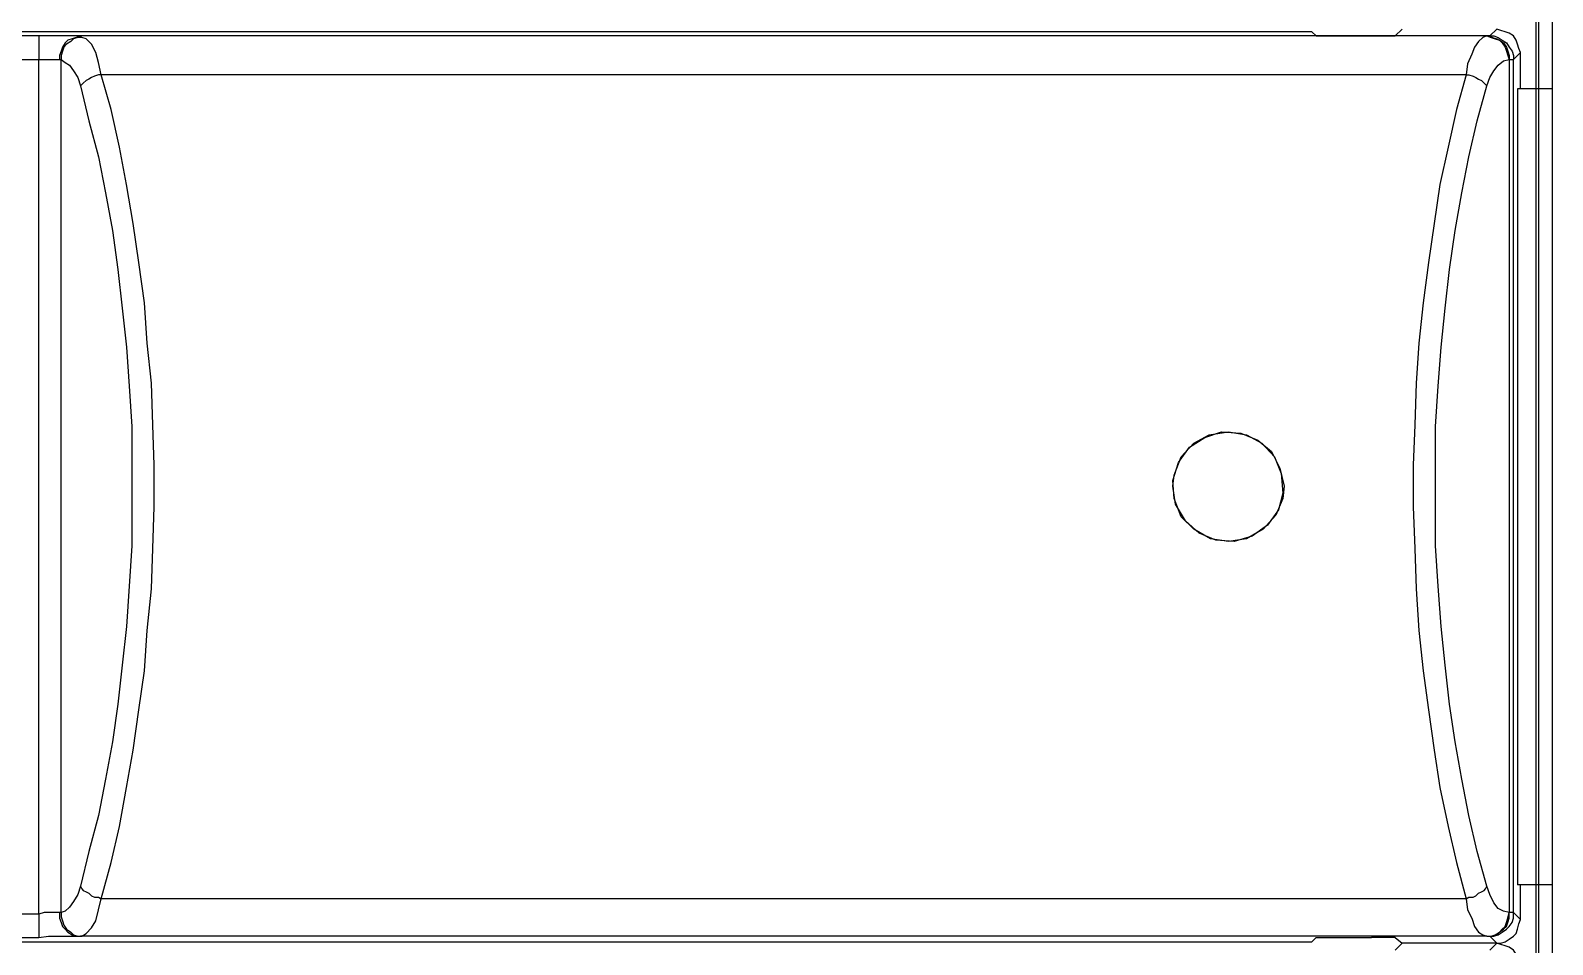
# Model space of a CAD drawing. Header units: centimetres. Extents: x -9.3 to 8.8, y -8.1 to 9.2.
# Drawn here: x -0.557 to 1.376, y 0.783 to 1.945 of the extents above; entities that cross this region are included whole.
import ezdxf

# ---------------------------------------------------------------- set-up
doc = ezdxf.new("R2010")
doc.units = ezdxf.units.CM
doc.header["$MEASUREMENT"] = 0
doc.layers.add('Camada 1', color=7, linetype='Continuous')

msp = doc.modelspace()

# ---------------------------------------------------------------- linework, layer by layer
at = {"layer": 'Camada 1', "color": 250, "lineweight": 25}
for points in [[(1.3582, 6.67103), (1.3582, 6.67103), (1.3582, -0.43744), (1.3582, -0.43744)], [(1.37585, -0.45508), (1.37585, -0.45508), (1.37585, 6.68867), (1.37585, 6.68867)], [(1.35467, 6.6675), (1.35467, 6.6675), (1.35467, -0.43392), (1.35467, -0.43392)], [(1.07015, 1.94275), (1.07015, 1.94275), (-2.18316, 1.94275), (-2.18316, 1.94275)], [(-0.5468, 1.93746), (-0.5468, 1.93746), (-0.56797, 1.93746), (-0.56797, 1.93746)], [(-0.49382, 1.93746), (-0.49382, 1.93746), (-0.5468, 1.93746), (-0.5468, 1.93746)], [(-0.5468, 1.93746), (-0.5468, 1.93746), (-0.5468, 1.90747), (-0.5468, 1.90747)], [(1.29257, 1.93746), (1.29257, 1.93746), (-0.49382, 1.93746), (-0.49382, 1.93746)], [(-0.49209, 1.93569), (-0.49209, 1.93569), (-0.49382, 1.93746), (-0.49382, 1.93746)], [(1.07015, 1.94275), (1.07015, 1.94275), (1.07545, 1.93746), (1.07545, 1.93746)], [(1.07545, 1.93746), (1.07545, 1.93746), (1.14607, 1.93746), (1.14607, 1.93746)], [(1.14607, 1.93746), (1.14607, 1.93746), (1.17606, 1.93746), (1.17606, 1.93746)], [(1.18488, 1.94628), (1.18488, 1.94628), (1.17606, 1.93746), (1.17606, 1.93746)], [(1.29434, 1.93746), (1.29434, 1.93746), (1.29257, 1.93746), (1.29257, 1.93746)], [(1.2961, 1.93746), (1.2961, 1.93746), (1.29434, 1.93746), (1.29434, 1.93746)], [(1.30493, 1.94628), (1.30493, 1.94628), (1.2961, 1.93746), (1.2961, 1.93746)], [(1.32612, 1.90747), (1.32612, 1.90747), (1.33493, 1.91629), (1.33493, 1.91629)], [(1.33493, 1.87039), (1.33493, 1.87039), (1.33493, 1.91629), (1.33493, 1.91629)], [(-0.56797, 1.90747), (-0.56797, 1.90747), (-0.5468, 1.90747), (-0.5468, 1.90747)], [(-0.5468, 1.90747), (-0.5468, 1.90747), (-0.52031, 1.90747), (-0.52031, 1.90747)], [(-0.5468, 0.82183), (-0.5468, 0.82183), (-0.5468, 1.90747), (-0.5468, 1.90747)], [(-0.52031, 1.90747), (-0.52031, 1.90747), (-0.51855, 1.90747), (-0.51855, 1.90747)], [(-0.51855, 0.8236), (-0.51855, 0.8236), (-0.51855, 1.90747), (-0.51855, 1.90747)], [(1.32081, 1.90747), (1.32081, 1.90747), (1.32081, 1.90747), (1.32081, 1.90747)], [(1.32081, 1.90747), (1.32081, 1.90747), (1.32081, 0.8236), (1.32081, 0.8236)], [(1.32081, 1.90747), (1.32081, 1.90747), (1.32612, 1.90747), (1.32612, 1.90747)], [(1.32612, 0.8236), (1.32612, 0.8236), (1.32612, 1.90747), (1.32612, 1.90747)], [(1.26609, 1.88803), (1.26609, 1.88803), (-0.46736, 1.88803), (-0.46736, 1.88803)], [(1.33141, 1.87039), (1.33141, 1.87039), (1.33141, 0.85891), (1.33141, 0.85891)], [(1.37584, 1.87039), (1.37584, 1.87039), (1.33141, 1.87039), (1.33141, 1.87039)], [(1.37584, 0.85891), (1.37584, 0.85891), (1.33141, 0.85891), (1.33141, 0.85891)], [(1.33493, 0.81478), (1.33493, 0.81478), (1.33493, 0.85891), (1.33493, 0.85891)], [(1.26609, 0.84127), (1.26609, 0.84127), (-0.46736, 0.84127), (-0.46736, 0.84127)], [(-0.5468, 0.82183), (-0.5468, 0.82183), (-0.56797, 0.82183), (-0.56797, 0.82183)], [(-0.5468, 0.82183), (-0.5468, 0.82183), (-0.5468, 0.79185), (-0.5468, 0.79185)], [(-0.51855, 0.8236), (-0.51855, 0.8236), (-0.52031, 0.8236), (-0.52031, 0.8236)], [(1.32081, 0.8236), (1.32081, 0.8236), (1.32081, 0.8236), (1.32081, 0.8236)], [(1.32612, 0.8236), (1.32612, 0.8236), (1.32081, 0.8236), (1.32081, 0.8236)], [(1.33493, 0.81478), (1.33493, 0.81478), (1.32612, 0.8236), (1.32612, 0.8236)], [(-0.49382, 0.79361), (-0.49382, 0.79361), (-0.49209, 0.79361), (-0.49209, 0.79361)], [(1.29257, 0.79361), (1.29257, 0.79361), (-0.49382, 0.79361), (-0.49382, 0.79361)], [(1.29257, 0.79361), (1.29257, 0.79361), (1.29434, 0.79361), (1.29434, 0.79361)], [(1.29434, 0.79361), (1.29434, 0.79361), (1.2961, 0.79361), (1.2961, 0.79361)], [(1.2961, 0.79361), (1.2961, 0.79361), (1.30493, 0.78479), (1.30493, 0.78479)], [(-2.18316, 0.78652), (-2.18316, 0.78652), (1.07015, 0.78652), (1.07015, 0.78652)], [(-0.56797, 0.79185), (-0.56797, 0.79185), (-0.5468, 0.79185), (-0.5468, 0.79185)], [(1.07015, 0.78652), (1.07015, 0.78652), (1.07545, 0.79185), (1.07545, 0.79185)], [(1.07545, 0.79185), (1.07545, 0.79185), (1.14607, 0.79185), (1.14607, 0.79185)], [(1.17606, 0.79185), (1.17606, 0.79185), (1.14607, 0.79185), (1.14607, 0.79185)], [(1.17606, 0.79185), (1.17606, 0.79185), (1.18488, 0.78479), (1.18488, 0.78479)], [(1.18488, 0.78479), (1.18488, 0.78479), (1.17606, 0.77597), (1.17606, 0.77597)], [(1.30493, 0.78479), (1.30493, 0.78479), (1.18488, 0.78479), (1.18488, 0.78479)], [(1.30493, 0.78479), (1.30493, 0.78479), (1.18488, 0.78479), (1.18488, 0.78479)], [(1.30493, 0.78479), (1.30493, 0.78479), (1.2961, 0.77597), (1.2961, 0.77597)]]:
    msp.add_open_spline(points, degree=3, dxfattribs=at)
for points, knots in [([(-0.49382, 1.93746), (-0.49382, 1.93746), (-0.49914, 1.93569), (-0.49914, 1.93569), (-0.49914, 1.93569), (-0.50443, 1.93393), (-0.50443, 1.93393), (-0.50443, 1.93393), (-0.50973, 1.93216), (-0.50973, 1.93216), (-0.50973, 1.93216), (-0.51325, 1.92864), (-0.51325, 1.92864), (-0.51325, 1.92864), (-0.51678, 1.92335), (-0.51678, 1.92335), (-0.51678, 1.92335), (-0.51855, 1.91805), (-0.51855, 1.91805), (-0.51855, 1.91805), (-0.52031, 1.91276), (-0.52031, 1.91276), (-0.52031, 1.91276), (-0.52031, 1.90747), (-0.52031, 1.90747)], [0, 0, 0, 0, 0.125, 0.125, 0.125, 0.25, 0.25, 0.25, 0.375, 0.375, 0.375, 0.5, 0.5, 0.5, 0.625, 0.625, 0.625, 0.75, 0.75, 0.75, 0.875, 0.875, 0.875, 1, 1, 1, 1]), ([(-0.49209, 1.93569), (-0.49209, 1.93569), (-0.49738, 1.93569), (-0.49738, 1.93569), (-0.49738, 1.93569), (-0.50267, 1.93393), (-0.50267, 1.93393), (-0.50267, 1.93393), (-0.5062, 1.9304), (-0.5062, 1.9304), (-0.5062, 1.9304), (-0.51149, 1.92687), (-0.51149, 1.92687), (-0.51149, 1.92687), (-0.51502, 1.92335), (-0.51502, 1.92335), (-0.51502, 1.92335), (-0.51678, 1.91805), (-0.51678, 1.91805), (-0.51678, 1.91805), (-0.51855, 1.91276), (-0.51855, 1.91276), (-0.51855, 1.91276), (-0.51855, 1.90747), (-0.51855, 1.90747)], [0, 0, 0, 0, 0.125, 0.125, 0.125, 0.25, 0.25, 0.25, 0.375, 0.375, 0.375, 0.5, 0.5, 0.5, 0.625, 0.625, 0.625, 0.75, 0.75, 0.75, 0.875, 0.875, 0.875, 1, 1, 1, 1]), ([(-0.46736, 1.88803), (-0.46736, 1.88803), (-0.47089, 1.90394), (-0.47089, 1.90394), (-0.47089, 1.90394), (-0.47441, 1.91629), (-0.47441, 1.91629), (-0.47441, 1.91629), (-0.47971, 1.92687), (-0.47971, 1.92687), (-0.47971, 1.92687), (-0.48676, 1.93393), (-0.48676, 1.93393), (-0.48676, 1.93393), (-0.49209, 1.93569), (-0.49209, 1.93569)], [0, 0, 0, 0, 0.2, 0.2, 0.2, 0.4, 0.4, 0.4, 0.6, 0.6, 0.6, 0.8, 0.8, 0.8, 1, 1, 1, 1]), ([(1.29257, 1.93746), (1.29257, 1.93746), (1.28727, 1.93569), (1.28727, 1.93569), (1.28727, 1.93569), (1.28198, 1.9304), (1.28198, 1.9304), (1.28198, 1.9304), (1.27669, 1.92335), (1.27669, 1.92335), (1.27669, 1.92335), (1.27316, 1.91453), (1.27316, 1.91453), (1.27316, 1.91453), (1.26785, 1.90214), (1.26785, 1.90214), (1.26785, 1.90214), (1.26609, 1.88803), (1.26609, 1.88803)], [0, 0, 0, 0, 0.1666667, 0.1666667, 0.1666667, 0.3333333, 0.3333333, 0.3333333, 0.5, 0.5, 0.5, 0.6666667, 0.6666667, 0.6666667, 0.8333333, 0.8333333, 0.8333333, 1, 1, 1, 1]), ([(1.29257, 1.93746), (1.29257, 1.93746), (1.29786, 1.93569), (1.29786, 1.93569), (1.29786, 1.93569), (1.30316, 1.93393), (1.30316, 1.93393), (1.30316, 1.93393), (1.30845, 1.93216), (1.30845, 1.93216), (1.30845, 1.93216), (1.31199, 1.92864), (1.31199, 1.92864), (1.31199, 1.92864), (1.31552, 1.92335), (1.31552, 1.92335), (1.31552, 1.92335), (1.31728, 1.91805), (1.31728, 1.91805), (1.31728, 1.91805), (1.31905, 1.91276), (1.31905, 1.91276), (1.31905, 1.91276), (1.32081, 1.90747), (1.32081, 1.90747)], [0, 0, 0, 0, 0.125, 0.125, 0.125, 0.25, 0.25, 0.25, 0.375, 0.375, 0.375, 0.5, 0.5, 0.5, 0.625, 0.625, 0.625, 0.75, 0.75, 0.75, 0.875, 0.875, 0.875, 1, 1, 1, 1]), ([(1.29434, 1.93746), (1.29434, 1.93746), (1.29963, 1.93569), (1.29963, 1.93569), (1.29963, 1.93569), (1.30493, 1.93393), (1.30493, 1.93393), (1.30493, 1.93393), (1.30845, 1.93216), (1.30845, 1.93216), (1.30845, 1.93216), (1.31375, 1.92864), (1.31375, 1.92864), (1.31375, 1.92864), (1.31728, 1.92335), (1.31728, 1.92335), (1.31728, 1.92335), (1.31905, 1.91805), (1.31905, 1.91805), (1.31905, 1.91805), (1.32081, 1.91276), (1.32081, 1.91276), (1.32081, 1.91276), (1.32081, 1.90747), (1.32081, 1.90747)], [0, 0, 0, 0, 0.125, 0.125, 0.125, 0.25, 0.25, 0.25, 0.375, 0.375, 0.375, 0.5, 0.5, 0.5, 0.625, 0.625, 0.625, 0.75, 0.75, 0.75, 0.875, 0.875, 0.875, 1, 1, 1, 1]), ([(1.2961, 1.93746), (1.2961, 1.93746), (1.30139, 1.93746), (1.30139, 1.93746), (1.30139, 1.93746), (1.3067, 1.93569), (1.3067, 1.93569), (1.3067, 1.93569), (1.31199, 1.93216), (1.31199, 1.93216), (1.31199, 1.93216), (1.31728, 1.92864), (1.31728, 1.92864), (1.31728, 1.92864), (1.32081, 1.92335), (1.32081, 1.92335), (1.32081, 1.92335), (1.32434, 1.91805), (1.32434, 1.91805), (1.32434, 1.91805), (1.32612, 1.91276), (1.32612, 1.91276), (1.32612, 1.91276), (1.32612, 1.90747), (1.32612, 1.90747)], [0, 0, 0, 0, 0.125, 0.125, 0.125, 0.25, 0.25, 0.25, 0.375, 0.375, 0.375, 0.5, 0.5, 0.5, 0.625, 0.625, 0.625, 0.75, 0.75, 0.75, 0.875, 0.875, 0.875, 1, 1, 1, 1]), ([(1.33493, 1.91629), (1.33493, 1.91629), (1.33317, 1.92158), (1.33317, 1.92158), (1.33317, 1.92158), (1.33141, 1.92687), (1.33141, 1.92687), (1.33141, 1.92687), (1.32964, 1.93216), (1.32964, 1.93216), (1.32964, 1.93216), (1.32612, 1.93746), (1.32612, 1.93746), (1.32612, 1.93746), (1.32081, 1.94098), (1.32081, 1.94098), (1.32081, 1.94098), (1.31552, 1.94275), (1.31552, 1.94275), (1.31552, 1.94275), (1.31023, 1.94451), (1.31023, 1.94451), (1.31023, 1.94451), (1.30493, 1.94628), (1.30493, 1.94628)], [0, 0, 0, 0, 0.125, 0.125, 0.125, 0.25, 0.25, 0.25, 0.375, 0.375, 0.375, 0.5, 0.5, 0.5, 0.625, 0.625, 0.625, 0.75, 0.75, 0.75, 0.875, 0.875, 0.875, 1, 1, 1, 1]), ([(-0.51855, 1.90747), (-0.51855, 1.90747), (-0.51325, 1.90394), (-0.51325, 1.90394), (-0.51325, 1.90394), (-0.50796, 1.90041), (-0.50796, 1.90041), (-0.50796, 1.90041), (-0.50267, 1.89332), (-0.50267, 1.89332), (-0.50267, 1.89332), (-0.49738, 1.8845), (-0.49738, 1.8845), (-0.49738, 1.8845), (-0.49382, 1.87392), (-0.49382, 1.87392)], [0, 0, 0, 0, 0.2, 0.2, 0.2, 0.4, 0.4, 0.4, 0.6, 0.6, 0.6, 0.8, 0.8, 0.8, 1, 1, 1, 1]), ([(1.29257, 1.87392), (1.29257, 1.87392), (1.2961, 1.8845), (1.2961, 1.8845), (1.2961, 1.8845), (1.30139, 1.89332), (1.30139, 1.89332), (1.30139, 1.89332), (1.3067, 1.90041), (1.3067, 1.90041), (1.3067, 1.90041), (1.31375, 1.90571), (1.31375, 1.90571), (1.31375, 1.90571), (1.32081, 1.90747), (1.32081, 1.90747)], [0, 0, 0, 0, 0.2, 0.2, 0.2, 0.4, 0.4, 0.4, 0.6, 0.6, 0.6, 0.8, 0.8, 0.8, 1, 1, 1, 1]), ([(-0.46736, 1.88803), (-0.46736, 1.88803), (-0.47089, 1.88803), (-0.47089, 1.88803), (-0.47089, 1.88803), (-0.47618, 1.88627), (-0.47618, 1.88627), (-0.47618, 1.88627), (-0.47971, 1.8845), (-0.47971, 1.8845), (-0.47971, 1.8845), (-0.48323, 1.88274), (-0.48323, 1.88274), (-0.48323, 1.88274), (-0.48676, 1.88098), (-0.48676, 1.88098), (-0.48676, 1.88098), (-0.49029, 1.87745), (-0.49029, 1.87745), (-0.49029, 1.87745), (-0.49209, 1.87568), (-0.49209, 1.87568), (-0.49209, 1.87568), (-0.49382, 1.87392), (-0.49382, 1.87392)], [0, 0, 0, 0, 0.125, 0.125, 0.125, 0.25, 0.25, 0.25, 0.375, 0.375, 0.375, 0.5, 0.5, 0.5, 0.625, 0.625, 0.625, 0.75, 0.75, 0.75, 0.875, 0.875, 0.875, 1, 1, 1, 1]), ([(-0.46736, 0.84127), (-0.46736, 0.84127), (-0.45501, 0.88717), (-0.45501, 0.88717), (-0.45501, 0.88717), (-0.44439, 0.93306), (-0.44439, 0.93306), (-0.44439, 0.93306), (-0.43557, 0.98249), (-0.43557, 0.98249), (-0.43557, 0.98249), (-0.42675, 1.03015), (-0.42675, 1.03015), (-0.42675, 1.03015), (-0.4197, 1.08134), (-0.4197, 1.08134), (-0.4197, 1.08134), (-0.41264, 1.13076), (-0.41264, 1.13076), (-0.41264, 1.13076), (-0.40911, 1.18195), (-0.40911, 1.18195), (-0.40911, 1.18195), (-0.40379, 1.2349), (-0.40379, 1.2349), (-0.40379, 1.2349), (-0.40206, 1.28612), (-0.40206, 1.28612), (-0.40206, 1.28612), (-0.40029, 1.33904), (-0.40029, 1.33904), (-0.40029, 1.33904), (-0.40029, 1.39199), (-0.40029, 1.39199), (-0.40029, 1.39199), (-0.40206, 1.44321), (-0.40206, 1.44321), (-0.40206, 1.44321), (-0.40379, 1.49617), (-0.40379, 1.49617), (-0.40379, 1.49617), (-0.40911, 1.54735), (-0.40911, 1.54735), (-0.40911, 1.54735), (-0.41264, 1.59854), (-0.41264, 1.59854), (-0.41264, 1.59854), (-0.4197, 1.64973), (-0.4197, 1.64973), (-0.4197, 1.64973), (-0.42675, 1.69915), (-0.42675, 1.69915), (-0.42675, 1.69915), (-0.43557, 1.74858), (-0.43557, 1.74858), (-0.43557, 1.74858), (-0.44439, 1.79624), (-0.44439, 1.79624), (-0.44439, 1.79624), (-0.45501, 1.8439), (-0.45501, 1.8439), (-0.45501, 1.8439), (-0.46736, 1.88803), (-0.46736, 1.88803)], [0, 0, 0, 0, 0.047619, 0.047619, 0.047619, 0.0952381, 0.0952381, 0.0952381, 0.1428571, 0.1428571, 0.1428571, 0.1904762, 0.1904762, 0.1904762, 0.2380952, 0.2380952, 0.2380952, 0.2857143, 0.2857143, 0.2857143, 0.3333333, 0.3333333, 0.3333333, 0.3809524, 0.3809524, 0.3809524, 0.4285714, 0.4285714, 0.4285714, 0.4761905, 0.4761905, 0.4761905, 0.5238095, 0.5238095, 0.5238095, 0.5714286, 0.5714286, 0.5714286, 0.6190476, 0.6190476, 0.6190476, 0.6666667, 0.6666667, 0.6666667, 0.7142857, 0.7142857, 0.7142857, 0.7619048, 0.7619048, 0.7619048, 0.8095238, 0.8095238, 0.8095238, 0.8571429, 0.8571429, 0.8571429, 0.9047619, 0.9047619, 0.9047619, 0.952381, 0.952381, 0.952381, 1, 1, 1, 1]), ([(1.26609, 1.88803), (1.26609, 1.88803), (1.25373, 1.8439), (1.25373, 1.8439), (1.25373, 1.8439), (1.24315, 1.79624), (1.24315, 1.79624), (1.24315, 1.79624), (1.23254, 1.74858), (1.23254, 1.74858), (1.23254, 1.74858), (1.22548, 1.69915), (1.22548, 1.69915), (1.22548, 1.69915), (1.21843, 1.64973), (1.21843, 1.64973), (1.21843, 1.64973), (1.21137, 1.59854), (1.21137, 1.59854), (1.21137, 1.59854), (1.20608, 1.54735), (1.20608, 1.54735), (1.20608, 1.54735), (1.20255, 1.49617), (1.20255, 1.49617), (1.20255, 1.49617), (1.20079, 1.44321), (1.20079, 1.44321), (1.20079, 1.44321), (1.19902, 1.39199), (1.19902, 1.39199), (1.19902, 1.39199), (1.19902, 1.33904), (1.19902, 1.33904), (1.19902, 1.33904), (1.20079, 1.28612), (1.20079, 1.28612), (1.20079, 1.28612), (1.20255, 1.2349), (1.20255, 1.2349), (1.20255, 1.2349), (1.20608, 1.18195), (1.20608, 1.18195), (1.20608, 1.18195), (1.21137, 1.13076), (1.21137, 1.13076), (1.21137, 1.13076), (1.21843, 1.08134), (1.21843, 1.08134), (1.21843, 1.08134), (1.22548, 1.03015), (1.22548, 1.03015), (1.22548, 1.03015), (1.23254, 0.98249), (1.23254, 0.98249), (1.23254, 0.98249), (1.24315, 0.93306), (1.24315, 0.93306), (1.24315, 0.93306), (1.25373, 0.88717), (1.25373, 0.88717), (1.25373, 0.88717), (1.26609, 0.84127), (1.26609, 0.84127)], [0, 0, 0, 0, 0.047619, 0.047619, 0.047619, 0.0952381, 0.0952381, 0.0952381, 0.1428571, 0.1428571, 0.1428571, 0.1904762, 0.1904762, 0.1904762, 0.2380952, 0.2380952, 0.2380952, 0.2857143, 0.2857143, 0.2857143, 0.3333333, 0.3333333, 0.3333333, 0.3809524, 0.3809524, 0.3809524, 0.4285714, 0.4285714, 0.4285714, 0.4761905, 0.4761905, 0.4761905, 0.5238095, 0.5238095, 0.5238095, 0.5714286, 0.5714286, 0.5714286, 0.6190476, 0.6190476, 0.6190476, 0.6666667, 0.6666667, 0.6666667, 0.7142857, 0.7142857, 0.7142857, 0.7619048, 0.7619048, 0.7619048, 0.8095238, 0.8095238, 0.8095238, 0.8571429, 0.8571429, 0.8571429, 0.9047619, 0.9047619, 0.9047619, 0.952381, 0.952381, 0.952381, 1, 1, 1, 1]), ([(1.26609, 1.88803), (1.26609, 1.88803), (1.26962, 1.88803), (1.26962, 1.88803), (1.26962, 1.88803), (1.27492, 1.88627), (1.27492, 1.88627), (1.27492, 1.88627), (1.27845, 1.8845), (1.27845, 1.8845), (1.27845, 1.8845), (1.28198, 1.88274), (1.28198, 1.88274), (1.28198, 1.88274), (1.28552, 1.88098), (1.28552, 1.88098), (1.28552, 1.88098), (1.28905, 1.87745), (1.28905, 1.87745), (1.28905, 1.87745), (1.2908, 1.87568), (1.2908, 1.87568), (1.2908, 1.87568), (1.29257, 1.87392), (1.29257, 1.87392)], [0, 0, 0, 0, 0.125, 0.125, 0.125, 0.25, 0.25, 0.25, 0.375, 0.375, 0.375, 0.5, 0.5, 0.5, 0.625, 0.625, 0.625, 0.75, 0.75, 0.75, 0.875, 0.875, 0.875, 1, 1, 1, 1]), ([(-0.49382, 1.87392), (-0.49382, 1.87392), (-0.48323, 1.82979), (-0.48323, 1.82979), (-0.48323, 1.82979), (-0.47089, 1.78389), (-0.47089, 1.78389), (-0.47089, 1.78389), (-0.46207, 1.738), (-0.46207, 1.738), (-0.46207, 1.738), (-0.45325, 1.69034), (-0.45325, 1.69034), (-0.45325, 1.69034), (-0.44619, 1.64091), (-0.44619, 1.64091), (-0.44619, 1.64091), (-0.44086, 1.59149), (-0.44086, 1.59149), (-0.44086, 1.59149), (-0.43557, 1.54206), (-0.43557, 1.54206), (-0.43557, 1.54206), (-0.43204, 1.49264), (-0.43204, 1.49264), (-0.43204, 1.49264), (-0.42852, 1.44142), (-0.42852, 1.44142), (-0.42852, 1.44142), (-0.42852, 1.28962), (-0.42852, 1.28962), (-0.42852, 1.28962), (-0.43204, 1.23843), (-0.43204, 1.23843), (-0.43204, 1.23843), (-0.43557, 1.18724), (-0.43557, 1.18724), (-0.43557, 1.18724), (-0.44086, 1.13781), (-0.44086, 1.13781), (-0.44086, 1.13781), (-0.44619, 1.08839), (-0.44619, 1.08839), (-0.44619, 1.08839), (-0.45325, 1.04073), (-0.45325, 1.04073), (-0.45325, 1.04073), (-0.46207, 0.99307), (-0.46207, 0.99307), (-0.46207, 0.99307), (-0.47089, 0.94717), (-0.47089, 0.94717), (-0.47089, 0.94717), (-0.48323, 0.90128), (-0.48323, 0.90128), (-0.48323, 0.90128), (-0.49382, 0.85714), (-0.49382, 0.85714)], [0, 0, 0, 0, 0.0526316, 0.0526316, 0.0526316, 0.1052632, 0.1052632, 0.1052632, 0.1578947, 0.1578947, 0.1578947, 0.2105263, 0.2105263, 0.2105263, 0.2631579, 0.2631579, 0.2631579, 0.3157895, 0.3157895, 0.3157895, 0.3684211, 0.3684211, 0.3684211, 0.4210526, 0.4210526, 0.4210526, 0.4736842, 0.4736842, 0.4736842, 0.5263158, 0.5263158, 0.5263158, 0.5789474, 0.5789474, 0.5789474, 0.6315789, 0.6315789, 0.6315789, 0.6842105, 0.6842105, 0.6842105, 0.7368421, 0.7368421, 0.7368421, 0.7894737, 0.7894737, 0.7894737, 0.8421053, 0.8421053, 0.8421053, 0.8947368, 0.8947368, 0.8947368, 0.9473684, 0.9473684, 0.9473684, 1, 1, 1, 1]), ([(1.29257, 0.85714), (1.29257, 0.85714), (1.28022, 0.90128), (1.28022, 0.90128), (1.28022, 0.90128), (1.26962, 0.94717), (1.26962, 0.94717), (1.26962, 0.94717), (1.2608, 0.99307), (1.2608, 0.99307), (1.2608, 0.99307), (1.25198, 1.04073), (1.25198, 1.04073), (1.25198, 1.04073), (1.24491, 1.08839), (1.24491, 1.08839), (1.24491, 1.08839), (1.23962, 1.13781), (1.23962, 1.13781), (1.23962, 1.13781), (1.23434, 1.18724), (1.23434, 1.18724), (1.23434, 1.18724), (1.23077, 1.23843), (1.23077, 1.23843), (1.23077, 1.23843), (1.22728, 1.28962), (1.22728, 1.28962), (1.22728, 1.28962), (1.22728, 1.44142), (1.22728, 1.44142), (1.22728, 1.44142), (1.23077, 1.49264), (1.23077, 1.49264), (1.23077, 1.49264), (1.23434, 1.54206), (1.23434, 1.54206), (1.23434, 1.54206), (1.23962, 1.59149), (1.23962, 1.59149), (1.23962, 1.59149), (1.24491, 1.64091), (1.24491, 1.64091), (1.24491, 1.64091), (1.25198, 1.69034), (1.25198, 1.69034), (1.25198, 1.69034), (1.2608, 1.738), (1.2608, 1.738), (1.2608, 1.738), (1.26962, 1.78389), (1.26962, 1.78389), (1.26962, 1.78389), (1.28022, 1.82979), (1.28022, 1.82979), (1.28022, 1.82979), (1.29257, 1.87392), (1.29257, 1.87392)], [0, 0, 0, 0, 0.0526316, 0.0526316, 0.0526316, 0.1052632, 0.1052632, 0.1052632, 0.1578947, 0.1578947, 0.1578947, 0.2105263, 0.2105263, 0.2105263, 0.2631579, 0.2631579, 0.2631579, 0.3157895, 0.3157895, 0.3157895, 0.3684211, 0.3684211, 0.3684211, 0.4210526, 0.4210526, 0.4210526, 0.4736842, 0.4736842, 0.4736842, 0.5263158, 0.5263158, 0.5263158, 0.5789474, 0.5789474, 0.5789474, 0.6315789, 0.6315789, 0.6315789, 0.6842105, 0.6842105, 0.6842105, 0.7368421, 0.7368421, 0.7368421, 0.7894737, 0.7894737, 0.7894737, 0.8421053, 0.8421053, 0.8421053, 0.8947368, 0.8947368, 0.8947368, 0.9473684, 0.9473684, 0.9473684, 1, 1, 1, 1]), ([(0.89362, 1.36553), (0.89362, 1.36553), (0.89715, 1.34257), (0.89715, 1.34257), (0.89715, 1.34257), (0.90953, 1.3214), (0.90953, 1.3214), (0.90953, 1.3214), (0.92717, 1.30553), (0.92717, 1.30553), (0.92717, 1.30553), (0.94834, 1.29667), (0.94834, 1.29667), (0.94834, 1.29667), (0.97131, 1.29494), (0.97131, 1.29494), (0.97131, 1.29494), (0.99427, 1.302), (0.99427, 1.302), (0.99427, 1.302), (1.01367, 1.31611), (1.01367, 1.31611), (1.01367, 1.31611), (1.02779, 1.33551), (1.02779, 1.33551), (1.02779, 1.33551), (1.03308, 1.35671), (1.03308, 1.35671), (1.03308, 1.35671), (1.03131, 1.38144), (1.03131, 1.38144), (1.03131, 1.38144), (1.02249, 1.40261), (1.02249, 1.40261), (1.02249, 1.40261), (1.00662, 1.42025), (1.00662, 1.42025), (1.00662, 1.42025), (0.98718, 1.43083), (0.98718, 1.43083), (0.98718, 1.43083), (0.96425, 1.43436), (0.96425, 1.43436), (0.96425, 1.43436), (0.93952, 1.43083), (0.93952, 1.43083), (0.93952, 1.43083), (0.92012, 1.42025), (0.92012, 1.42025), (0.92012, 1.42025), (0.90424, 1.40261), (0.90424, 1.40261), (0.90424, 1.40261), (0.89539, 1.37964), (0.89539, 1.37964), (0.89539, 1.37964), (0.89362, 1.36553), (0.89362, 1.36553)], [0, 0, 0, 0, 0.0526316, 0.0526316, 0.0526316, 0.1052632, 0.1052632, 0.1052632, 0.1578947, 0.1578947, 0.1578947, 0.2105263, 0.2105263, 0.2105263, 0.2631579, 0.2631579, 0.2631579, 0.3157895, 0.3157895, 0.3157895, 0.3684211, 0.3684211, 0.3684211, 0.4210526, 0.4210526, 0.4210526, 0.4736842, 0.4736842, 0.4736842, 0.5263158, 0.5263158, 0.5263158, 0.5789474, 0.5789474, 0.5789474, 0.6315789, 0.6315789, 0.6315789, 0.6842105, 0.6842105, 0.6842105, 0.7368421, 0.7368421, 0.7368421, 0.7894737, 0.7894737, 0.7894737, 0.8421053, 0.8421053, 0.8421053, 0.8947368, 0.8947368, 0.8947368, 0.9473684, 0.9473684, 0.9473684, 1, 1, 1, 1]), ([(1.03484, 1.36553), (1.03484, 1.36553), (1.02955, 1.3885), (1.02955, 1.3885), (1.02955, 1.3885), (1.01897, 1.40967), (1.01897, 1.40967), (1.01897, 1.40967), (1.00133, 1.42378), (1.00133, 1.42378), (1.00133, 1.42378), (0.98012, 1.4326), (0.98012, 1.4326), (0.98012, 1.4326), (0.9554, 1.43436), (0.9554, 1.43436), (0.9554, 1.43436), (0.93423, 1.4273), (0.93423, 1.4273), (0.93423, 1.4273), (0.91483, 1.41496), (0.91483, 1.41496), (0.91483, 1.41496), (0.90068, 1.39555), (0.90068, 1.39555), (0.90068, 1.39555), (0.89362, 1.37259), (0.89362, 1.37259), (0.89362, 1.37259), (0.89539, 1.34962), (0.89539, 1.34962), (0.89539, 1.34962), (0.90424, 1.32669), (0.90424, 1.32669), (0.90424, 1.32669), (0.92012, 1.31082), (0.92012, 1.31082), (0.92012, 1.31082), (0.94128, 1.29847), (0.94128, 1.29847), (0.94128, 1.29847), (0.96425, 1.29494), (0.96425, 1.29494), (0.96425, 1.29494), (0.98718, 1.29847), (0.98718, 1.29847), (0.98718, 1.29847), (1.00838, 1.31082), (1.00838, 1.31082), (1.00838, 1.31082), (1.02426, 1.32846), (1.02426, 1.32846), (1.02426, 1.32846), (1.03308, 1.34962), (1.03308, 1.34962), (1.03308, 1.34962), (1.03484, 1.36553), (1.03484, 1.36553)], [0, 0, 0, 0, 0.0526316, 0.0526316, 0.0526316, 0.1052632, 0.1052632, 0.1052632, 0.1578947, 0.1578947, 0.1578947, 0.2105263, 0.2105263, 0.2105263, 0.2631579, 0.2631579, 0.2631579, 0.3157895, 0.3157895, 0.3157895, 0.3684211, 0.3684211, 0.3684211, 0.4210526, 0.4210526, 0.4210526, 0.4736842, 0.4736842, 0.4736842, 0.5263158, 0.5263158, 0.5263158, 0.5789474, 0.5789474, 0.5789474, 0.6315789, 0.6315789, 0.6315789, 0.6842105, 0.6842105, 0.6842105, 0.7368421, 0.7368421, 0.7368421, 0.7894737, 0.7894737, 0.7894737, 0.8421053, 0.8421053, 0.8421053, 0.8947368, 0.8947368, 0.8947368, 0.9473684, 0.9473684, 0.9473684, 1, 1, 1, 1]), ([(-0.49382, 0.85714), (-0.49382, 0.85714), (-0.49738, 0.84656), (-0.49738, 0.84656), (-0.49738, 0.84656), (-0.50267, 0.83774), (-0.50267, 0.83774), (-0.50267, 0.83774), (-0.50796, 0.83065), (-0.50796, 0.83065), (-0.50796, 0.83065), (-0.51325, 0.82536), (-0.51325, 0.82536), (-0.51325, 0.82536), (-0.51855, 0.8236), (-0.51855, 0.8236)], [0, 0, 0, 0, 0.2, 0.2, 0.2, 0.4, 0.4, 0.4, 0.6, 0.6, 0.6, 0.8, 0.8, 0.8, 1, 1, 1, 1]), ([(-0.49382, 0.85714), (-0.49382, 0.85714), (-0.49209, 0.85362), (-0.49209, 0.85362), (-0.49209, 0.85362), (-0.49029, 0.85185), (-0.49029, 0.85185), (-0.49029, 0.85185), (-0.48676, 0.85009), (-0.48676, 0.85009), (-0.48676, 0.85009), (-0.48323, 0.84833), (-0.48323, 0.84833), (-0.48323, 0.84833), (-0.47971, 0.8448), (-0.47971, 0.8448), (-0.47971, 0.8448), (-0.47618, 0.84303), (-0.47618, 0.84303), (-0.47618, 0.84303), (-0.47089, 0.84303), (-0.47089, 0.84303), (-0.47089, 0.84303), (-0.46736, 0.84127), (-0.46736, 0.84127)], [0, 0, 0, 0, 0.125, 0.125, 0.125, 0.25, 0.25, 0.25, 0.375, 0.375, 0.375, 0.5, 0.5, 0.5, 0.625, 0.625, 0.625, 0.75, 0.75, 0.75, 0.875, 0.875, 0.875, 1, 1, 1, 1]), ([(1.26609, 0.84127), (1.26609, 0.84127), (1.26962, 0.84303), (1.26962, 0.84303), (1.26962, 0.84303), (1.27492, 0.84303), (1.27492, 0.84303), (1.27492, 0.84303), (1.27845, 0.8448), (1.27845, 0.8448), (1.27845, 0.8448), (1.28198, 0.84833), (1.28198, 0.84833), (1.28198, 0.84833), (1.28552, 0.85009), (1.28552, 0.85009), (1.28552, 0.85009), (1.28905, 0.85185), (1.28905, 0.85185), (1.28905, 0.85185), (1.2908, 0.85362), (1.2908, 0.85362), (1.2908, 0.85362), (1.29257, 0.85714), (1.29257, 0.85714)], [0, 0, 0, 0, 0.125, 0.125, 0.125, 0.25, 0.25, 0.25, 0.375, 0.375, 0.375, 0.5, 0.5, 0.5, 0.625, 0.625, 0.625, 0.75, 0.75, 0.75, 0.875, 0.875, 0.875, 1, 1, 1, 1]), ([(1.32081, 0.8236), (1.32081, 0.8236), (1.31375, 0.82536), (1.31375, 0.82536), (1.31375, 0.82536), (1.3067, 0.82889), (1.3067, 0.82889), (1.3067, 0.82889), (1.30139, 0.83594), (1.30139, 0.83594), (1.30139, 0.83594), (1.2961, 0.84656), (1.2961, 0.84656), (1.2961, 0.84656), (1.29257, 0.85714), (1.29257, 0.85714)], [0, 0, 0, 0, 0.2, 0.2, 0.2, 0.4, 0.4, 0.4, 0.6, 0.6, 0.6, 0.8, 0.8, 0.8, 1, 1, 1, 1]), ([(-0.49209, 0.79361), (-0.49209, 0.79361), (-0.48676, 0.79714), (-0.48676, 0.79714), (-0.48676, 0.79714), (-0.47971, 0.80419), (-0.47971, 0.80419), (-0.47971, 0.80419), (-0.47441, 0.81301), (-0.47441, 0.81301), (-0.47441, 0.81301), (-0.47089, 0.82712), (-0.47089, 0.82712), (-0.47089, 0.82712), (-0.46736, 0.84127), (-0.46736, 0.84127)], [0, 0, 0, 0, 0.2, 0.2, 0.2, 0.4, 0.4, 0.4, 0.6, 0.6, 0.6, 0.8, 0.8, 0.8, 1, 1, 1, 1]), ([(1.26609, 0.84127), (1.26609, 0.84127), (1.26785, 0.82712), (1.26785, 0.82712), (1.26785, 0.82712), (1.27316, 0.81654), (1.27316, 0.81654), (1.27316, 0.81654), (1.27669, 0.80596), (1.27669, 0.80596), (1.27669, 0.80596), (1.28198, 0.7989), (1.28198, 0.7989), (1.28198, 0.7989), (1.28727, 0.79537), (1.28727, 0.79537), (1.28727, 0.79537), (1.29257, 0.79361), (1.29257, 0.79361)], [0, 0, 0, 0, 0.1666667, 0.1666667, 0.1666667, 0.3333333, 0.3333333, 0.3333333, 0.5, 0.5, 0.5, 0.6666667, 0.6666667, 0.6666667, 0.8333333, 0.8333333, 0.8333333, 1, 1, 1, 1]), ([(-0.52031, 0.8236), (-0.52031, 0.8236), (-0.53975, 0.8236), (-0.53975, 0.8236), (-0.53975, 0.8236), (-0.5468, 0.82183), (-0.5468, 0.82183)], [0, 0, 0, 0, 0.5, 0.5, 0.5, 1, 1, 1, 1]), ([(-0.52031, 0.8236), (-0.52031, 0.8236), (-0.52031, 0.81654), (-0.52031, 0.81654), (-0.52031, 0.81654), (-0.51855, 0.81125), (-0.51855, 0.81125), (-0.51855, 0.81125), (-0.51678, 0.80596), (-0.51678, 0.80596), (-0.51678, 0.80596), (-0.51325, 0.80243), (-0.51325, 0.80243), (-0.51325, 0.80243), (-0.50973, 0.7989), (-0.50973, 0.7989), (-0.50973, 0.7989), (-0.50443, 0.79537), (-0.50443, 0.79537), (-0.50443, 0.79537), (-0.49914, 0.79361), (-0.49914, 0.79361), (-0.49914, 0.79361), (-0.49382, 0.79361), (-0.49382, 0.79361)], [0, 0, 0, 0, 0.125, 0.125, 0.125, 0.25, 0.25, 0.25, 0.375, 0.375, 0.375, 0.5, 0.5, 0.5, 0.625, 0.625, 0.625, 0.75, 0.75, 0.75, 0.875, 0.875, 0.875, 1, 1, 1, 1]), ([(-0.51855, 0.8236), (-0.51855, 0.8236), (-0.51855, 0.8183), (-0.51855, 0.8183), (-0.51855, 0.8183), (-0.51678, 0.81301), (-0.51678, 0.81301), (-0.51678, 0.81301), (-0.51502, 0.80772), (-0.51502, 0.80772), (-0.51502, 0.80772), (-0.51149, 0.80243), (-0.51149, 0.80243), (-0.51149, 0.80243), (-0.5062, 0.7989), (-0.5062, 0.7989), (-0.5062, 0.7989), (-0.50267, 0.79537), (-0.50267, 0.79537), (-0.50267, 0.79537), (-0.49738, 0.79361), (-0.49738, 0.79361), (-0.49738, 0.79361), (-0.49209, 0.79361), (-0.49209, 0.79361)], [0, 0, 0, 0, 0.125, 0.125, 0.125, 0.25, 0.25, 0.25, 0.375, 0.375, 0.375, 0.5, 0.5, 0.5, 0.625, 0.625, 0.625, 0.75, 0.75, 0.75, 0.875, 0.875, 0.875, 1, 1, 1, 1]), ([(1.29257, 0.79361), (1.29257, 0.79361), (1.29786, 0.79361), (1.29786, 0.79361), (1.29786, 0.79361), (1.30316, 0.79537), (1.30316, 0.79537), (1.30316, 0.79537), (1.30845, 0.7989), (1.30845, 0.7989), (1.30845, 0.7989), (1.31199, 0.80243), (1.31199, 0.80243), (1.31199, 0.80243), (1.31552, 0.80596), (1.31552, 0.80596), (1.31552, 0.80596), (1.31728, 0.81125), (1.31728, 0.81125), (1.31728, 0.81125), (1.31905, 0.81654), (1.31905, 0.81654), (1.31905, 0.81654), (1.32081, 0.8236), (1.32081, 0.8236)], [0, 0, 0, 0, 0.125, 0.125, 0.125, 0.25, 0.25, 0.25, 0.375, 0.375, 0.375, 0.5, 0.5, 0.5, 0.625, 0.625, 0.625, 0.75, 0.75, 0.75, 0.875, 0.875, 0.875, 1, 1, 1, 1]), ([(1.29434, 0.79361), (1.29434, 0.79361), (1.29963, 0.79361), (1.29963, 0.79361), (1.29963, 0.79361), (1.30493, 0.79537), (1.30493, 0.79537), (1.30493, 0.79537), (1.30845, 0.7989), (1.30845, 0.7989), (1.30845, 0.7989), (1.31375, 0.80243), (1.31375, 0.80243), (1.31375, 0.80243), (1.31728, 0.80596), (1.31728, 0.80596), (1.31728, 0.80596), (1.31905, 0.81125), (1.31905, 0.81125), (1.31905, 0.81125), (1.32081, 0.81654), (1.32081, 0.81654), (1.32081, 0.81654), (1.32081, 0.8236), (1.32081, 0.8236)], [0, 0, 0, 0, 0.125, 0.125, 0.125, 0.25, 0.25, 0.25, 0.375, 0.375, 0.375, 0.5, 0.5, 0.5, 0.625, 0.625, 0.625, 0.75, 0.75, 0.75, 0.875, 0.875, 0.875, 1, 1, 1, 1]), ([(1.2961, 0.79361), (1.2961, 0.79361), (1.30139, 0.79361), (1.30139, 0.79361), (1.30139, 0.79361), (1.3067, 0.79537), (1.3067, 0.79537), (1.3067, 0.79537), (1.31199, 0.7989), (1.31199, 0.7989), (1.31199, 0.7989), (1.31728, 0.80243), (1.31728, 0.80243), (1.31728, 0.80243), (1.32081, 0.80596), (1.32081, 0.80596), (1.32081, 0.80596), (1.32434, 0.81125), (1.32434, 0.81125), (1.32434, 0.81125), (1.32612, 0.81654), (1.32612, 0.81654), (1.32612, 0.81654), (1.32612, 0.8236), (1.32612, 0.8236)], [0, 0, 0, 0, 0.125, 0.125, 0.125, 0.25, 0.25, 0.25, 0.375, 0.375, 0.375, 0.5, 0.5, 0.5, 0.625, 0.625, 0.625, 0.75, 0.75, 0.75, 0.875, 0.875, 0.875, 1, 1, 1, 1]), ([(1.30493, 0.78479), (1.30493, 0.78479), (1.31023, 0.78479), (1.31023, 0.78479), (1.31023, 0.78479), (1.31552, 0.78652), (1.31552, 0.78652), (1.31552, 0.78652), (1.32081, 0.79008), (1.32081, 0.79008), (1.32081, 0.79008), (1.32612, 0.79361), (1.32612, 0.79361), (1.32612, 0.79361), (1.32964, 0.79714), (1.32964, 0.79714), (1.32964, 0.79714), (1.33141, 0.80243), (1.33141, 0.80243), (1.33141, 0.80243), (1.33317, 0.80948), (1.33317, 0.80948), (1.33317, 0.80948), (1.33493, 0.81478), (1.33493, 0.81478)], [0, 0, 0, 0, 0.125, 0.125, 0.125, 0.25, 0.25, 0.25, 0.375, 0.375, 0.375, 0.5, 0.5, 0.5, 0.625, 0.625, 0.625, 0.75, 0.75, 0.75, 0.875, 0.875, 0.875, 1, 1, 1, 1]), ([(-0.5468, 0.79185), (-0.5468, 0.79185), (-0.53446, 0.79361), (-0.53446, 0.79361), (-0.53446, 0.79361), (-0.49382, 0.79361), (-0.49382, 0.79361)], [0, 0, 0, 0, 0.5, 0.5, 0.5, 1, 1, 1, 1]), ([(1.33493, 0.75477), (1.33493, 0.75477), (1.33317, 0.76006), (1.33317, 0.76006), (1.33317, 0.76006), (1.33141, 0.76535), (1.33141, 0.76535), (1.33141, 0.76535), (1.32964, 0.77064), (1.32964, 0.77064), (1.32964, 0.77064), (1.32612, 0.77597), (1.32612, 0.77597), (1.32612, 0.77597), (1.32081, 0.7795), (1.32081, 0.7795), (1.32081, 0.7795), (1.31552, 0.78123), (1.31552, 0.78123), (1.31552, 0.78123), (1.31023, 0.78303), (1.31023, 0.78303), (1.31023, 0.78303), (1.30493, 0.78479), (1.30493, 0.78479)], [0, 0, 0, 0, 0.125, 0.125, 0.125, 0.25, 0.25, 0.25, 0.375, 0.375, 0.375, 0.5, 0.5, 0.5, 0.625, 0.625, 0.625, 0.75, 0.75, 0.75, 0.875, 0.875, 0.875, 1, 1, 1, 1])]:
    msp.add_open_spline(points, degree=3, knots=knots, dxfattribs=at)

doc.saveas('drawing.dxf')
